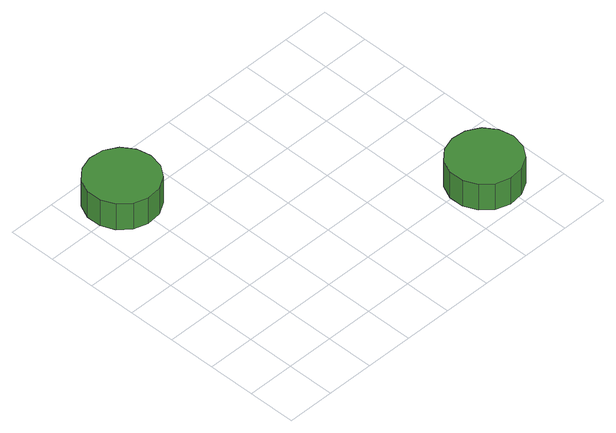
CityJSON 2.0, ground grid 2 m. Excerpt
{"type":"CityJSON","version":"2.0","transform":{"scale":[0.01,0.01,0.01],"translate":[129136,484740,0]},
"CityObjects":{
"tree1":{"type":"SolitaryVegetationObject","attributes":{"function":"something"},"geometry":[{"type":"MultiSurface","lod":"1","boundaries":[[[0,1,2,3,4,5,6,7,8,9,10,11,12,13,14]],[[15,16,17,18,19,20,21,22,23,24,25,26,27,28,29]],[[0,29,28,1]],[[1,28,27,2]],[[2,27,26,3]],[[3,26,25,4]],[[4,25,24,5]],[[5,24,23,6]],[[6,23,22,7]],[[7,22,21,8]],[[8,21,20,9]],[[9,20,19,10]],[[10,19,18,11]],[[11,18,17,12]],[[12,17,16,13]],[[13,16,15,14]],[[14,15,29,0]]]}]},
"tree2":{"type":"SolitaryVegetationObject","attributes":{"function":"something"},"geometry":[{"type":"MultiSurface","lod":"1","boundaries":[[[30,31,32,33,34,35,36,37,38,39,40,41,42,43,44]],[[45,46,47,48,49,50,51,52,53,54,55,56,57,58,59]],[[30,59,58,31]],[[31,58,57,32]],[[32,57,56,33]],[[33,56,55,34]],[[34,55,54,35]],[[35,54,53,36]],[[36,53,52,37]],[[37,52,51,38]],[[38,51,50,39]],[[39,50,49,40]],[[40,49,48,41]],[[41,48,47,42]],[[42,47,46,43]],[[43,46,45,44]],[[44,45,59,30]]]}]}
},
"vertices":[
[338,1032,178],[325,1093,178],[289,1143,178],[236,1174,178],[174,1180,178],[115,1161,178],[69,1120,178],[44,1063,178],[44,1001,178],[69,945,178],[115,903,178],[174,884,178],[236,891,178],[289,922,178],[325,972,178],[325,972,51],[289,922,51],[236,891,51],[174,884,51],[115,903,51],[69,945,51],[44,1001,51],[44,1063,51],[69,1120,51],[115,1161,51],[174,1180,51],[236,1174,51],[289,1143,51],[325,1093,51],[338,1032,51],
[1315,170,185],[1302,231,185],[1266,281,185],[1212,312,185],[1151,318,185],[1092,299,185],[1046,258,185],[1021,201,185],[1021,139,185],[1046,83,185],[1092,42,185],[1151,23,185],[1212,29,185],[1266,60,185],[1302,110,185],[1302,110,58],[1266,60,58],[1212,29,58],[1151,23,58],[1092,42,58],[1046,83,58],[1021,139,58],[1021,201,58],[1046,258,58],[1092,299,58],[1151,318,58],[1212,312,58],[1266,281,58],[1302,231,58],[1315,170,58]
]}
